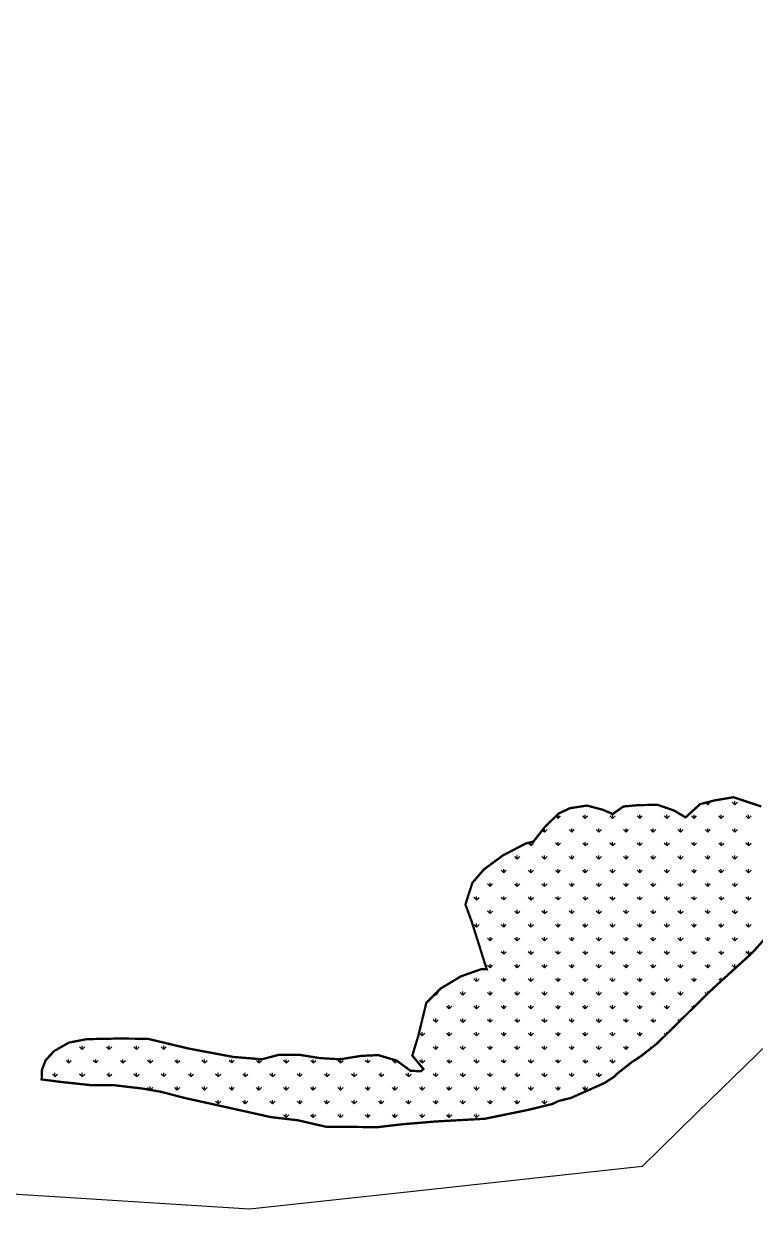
# Model space of a CAD drawing. Header units: metres. Extents: x 328606 to 333715, y 1800923 to 1805912.
# Drawn here: x 331779 to 332745, y 1800923 to 1802490 of the extents above; entities that cross this region are included whole.
import ezdxf

# ---------------------------------------------------------------- set-up
doc = ezdxf.new("R2010")
doc.units = ezdxf.units.M
doc.layers.add('MANGROOVES', color=112, linetype='Continuous')

msp = doc.modelspace()

# ---------------------------------------------------------------- linework, layer by layer
at = {"color": 3}
msp.add_lwpolyline([(333318.8, 1802530.2), (333365.7, 1802456.9), (333419.1, 1802465.3), (333560.9, 1802462.8), (333638.3, 1802442.7), (333714.9, 1802461.5), (333647.7, 1802101.5), (333663.9, 1802108.2), (333702.7, 1801875.7), (333640.8, 1801773.7), (333496.6, 1801718.3), (333228.6, 1801623.3), (333093.3, 1801488.1), (333008.9, 1801377.5), (332840.7, 1801218.1), (332669.3, 1801051.2), (332596.2, 1800979.1), (332289.8, 1800945.8), (332077.5, 1800922.7), (331408.6, 1800965.1)], dxfattribs=at)
at = {"layer": 'MANGROOVES', "linetype": 'Continuous'}
for p, q in [((332682.6, 1801457.3), (332679.8, 1801460.1)), ((332682.6, 1801457.3), (332682.6, 1801460.8)), ((332682.6, 1801457.3), (332685.9, 1801460.7)), ((332718.5, 1801457.3), (332715.1, 1801460.7)), ((332718.5, 1801457.3), (332718.5, 1801462.1)), ((332718.5, 1801457.3), (332721.9, 1801460.7)), ((332485, 1801439.4), (332482, 1801442.3)), ((332485, 1801439.4), (332485, 1801444.1)), ((332485, 1801439.4), (332488.4, 1801442.7)), ((332520.9, 1801439.4), (332517.6, 1801442.7)), ((332520.9, 1801439.4), (332520.9, 1801444.1)), ((332520.9, 1801439.4), (332524.3, 1801442.7)), ((332556.8, 1801439.4), (332553.5, 1801442.7)), ((332556.8, 1801439.4), (332556.8, 1801444.1)), ((332556.8, 1801439.4), (332560.2, 1801442.7)), ((332592.8, 1801439.4), (332589.4, 1801442.7)), ((332592.8, 1801439.4), (332592.8, 1801444.1)), ((332592.8, 1801439.4), (332596.1, 1801442.7)), ((332628.7, 1801439.4), (332625.3, 1801442.7)), ((332628.7, 1801439.4), (332628.7, 1801444.1)), ((332628.7, 1801439.4), (332632.1, 1801442.7)), ((332664.6, 1801439.4), (332661.2, 1801442.7)), ((332664.6, 1801439.4), (332664.6, 1801444.1)), ((332664.6, 1801439.4), (332668, 1801442.7)), ((332700.5, 1801439.4), (332697.2, 1801442.7)), ((332700.5, 1801439.4), (332700.5, 1801444.1)), ((332700.5, 1801439.4), (332703.9, 1801442.7)), ((332736.4, 1801439.4), (332733.1, 1801442.7)), ((332736.4, 1801439.4), (332736.4, 1801444.1)), ((332736.4, 1801439.4), (332739.8, 1801442.7)), ((332467, 1801421.4), (332464.4, 1801424)), ((332467, 1801421.4), (332467, 1801426.2)), ((332467, 1801421.4), (332470.4, 1801424.8)), ((332503, 1801421.4), (332499.6, 1801424.8)), ((332503, 1801421.4), (332503, 1801426.2)), ((332503, 1801421.4), (332506.3, 1801424.8)), ((332538.9, 1801421.4), (332535.5, 1801424.8)), ((332538.9, 1801421.4), (332538.9, 1801426.2)), ((332538.9, 1801421.4), (332542.3, 1801424.8)), ((332574.8, 1801421.4), (332571.4, 1801424.8)), ((332574.8, 1801421.4), (332574.8, 1801426.2)), ((332574.8, 1801421.4), (332578.2, 1801424.8)), ((332610.7, 1801421.4), (332607.4, 1801424.8)), ((332610.7, 1801421.4), (332610.7, 1801426.2)), ((332610.7, 1801421.4), (332614.1, 1801424.8)), ((332646.6, 1801421.4), (332643.3, 1801424.8)), ((332646.6, 1801421.4), (332646.6, 1801426.2)), ((332646.6, 1801421.4), (332650, 1801424.8)), ((332682.6, 1801421.4), (332679.2, 1801424.8)), ((332682.6, 1801421.4), (332682.6, 1801426.2)), ((332682.6, 1801421.4), (332685.9, 1801424.8)), ((332718.5, 1801421.4), (332715.1, 1801424.8)), ((332718.5, 1801421.4), (332718.5, 1801426.2)), ((332718.5, 1801421.4), (332721.9, 1801424.8)), ((332449.1, 1801403.5), (332445.7, 1801406.8)), ((332449.1, 1801403.5), (332449.1, 1801407.9)), ((332449.1, 1801403.5), (332452.4, 1801406.8)), ((332485, 1801403.5), (332481.6, 1801406.8)), ((332485, 1801403.5), (332485, 1801408.2)), ((332485, 1801403.5), (332488.4, 1801406.8)), ((332520.9, 1801403.5), (332517.6, 1801406.8)), ((332520.9, 1801403.5), (332520.9, 1801408.2)), ((332520.9, 1801403.5), (332524.3, 1801406.8)), ((332556.8, 1801403.5), (332553.5, 1801406.8)), ((332556.8, 1801403.5), (332556.8, 1801408.2)), ((332556.8, 1801403.5), (332560.2, 1801406.8)), ((332592.8, 1801403.5), (332589.4, 1801406.8)), ((332592.8, 1801403.5), (332592.8, 1801408.2)), ((332592.8, 1801403.5), (332596.1, 1801406.8)), ((332628.7, 1801403.5), (332625.3, 1801406.8)), ((332628.7, 1801403.5), (332628.7, 1801408.2)), ((332628.7, 1801403.5), (332632.1, 1801406.8)), ((332664.6, 1801403.5), (332661.2, 1801406.8)), ((332664.6, 1801403.5), (332664.6, 1801408.2)), ((332664.6, 1801403.5), (332668, 1801406.8)), ((332700.5, 1801403.5), (332697.2, 1801406.8)), ((332700.5, 1801403.5), (332700.5, 1801408.2)), ((332700.5, 1801403.5), (332703.9, 1801406.8)), ((332736.4, 1801403.5), (332733.1, 1801406.8)), ((332736.4, 1801403.5), (332736.4, 1801408.2)), ((332736.4, 1801403.5), (332739.8, 1801406.8)), ((332431.1, 1801385.5), (332431.1, 1801390.3)), ((332467, 1801385.5), (332467, 1801390.3)), ((332503, 1801385.5), (332503, 1801390.3)), ((332538.9, 1801385.5), (332538.9, 1801390.3)), ((332574.8, 1801385.5), (332574.8, 1801390.3)), ((332610.7, 1801385.5), (332610.7, 1801390.3)), ((332646.6, 1801385.5), (332646.6, 1801390.3)), ((332682.6, 1801385.5), (332682.6, 1801390.3)), ((332718.5, 1801385.5), (332718.5, 1801390.3)), ((332431.1, 1801385.5), (332427.8, 1801388.9)), ((332431.1, 1801385.5), (332434.5, 1801388.9)), ((332467, 1801385.5), (332463.7, 1801388.9)), ((332467, 1801385.5), (332470.4, 1801388.9)), ((332503, 1801385.5), (332499.6, 1801388.9)), ((332503, 1801385.5), (332506.3, 1801388.9)), ((332538.9, 1801385.5), (332535.5, 1801388.9)), ((332538.9, 1801385.5), (332542.3, 1801388.9)), ((332574.8, 1801385.5), (332571.4, 1801388.9)), ((332574.8, 1801385.5), (332578.2, 1801388.9)), ((332610.7, 1801385.5), (332607.4, 1801388.9)), ((332610.7, 1801385.5), (332614.1, 1801388.9)), ((332646.6, 1801385.5), (332643.3, 1801388.9)), ((332646.6, 1801385.5), (332650, 1801388.9)), ((332682.6, 1801385.5), (332679.2, 1801388.9)), ((332682.6, 1801385.5), (332685.9, 1801388.9)), ((332718.5, 1801385.5), (332715.1, 1801388.9)), ((332718.5, 1801385.5), (332721.9, 1801388.9)), ((332413.2, 1801367.5), (332409.8, 1801370.9)), ((332413.2, 1801367.5), (332413.2, 1801372.3)), ((332413.2, 1801367.5), (332416.5, 1801370.9)), ((332449.1, 1801367.5), (332445.7, 1801370.9)), ((332449.1, 1801367.5), (332449.1, 1801372.3)), ((332449.1, 1801367.5), (332452.4, 1801370.9)), ((332485, 1801367.5), (332481.6, 1801370.9)), ((332485, 1801367.5), (332485, 1801372.3)), ((332485, 1801367.5), (332488.4, 1801370.9)), ((332520.9, 1801367.5), (332517.6, 1801370.9)), ((332520.9, 1801367.5), (332520.9, 1801372.3)), ((332520.9, 1801367.5), (332524.3, 1801370.9)), ((332556.8, 1801367.5), (332553.5, 1801370.9)), ((332556.8, 1801367.5), (332556.8, 1801372.3)), ((332556.8, 1801367.5), (332560.2, 1801370.9)), ((332592.8, 1801367.5), (332589.4, 1801370.9)), ((332592.8, 1801367.5), (332592.8, 1801372.3)), ((332592.8, 1801367.5), (332596.1, 1801370.9)), ((332628.7, 1801367.5), (332625.3, 1801370.9)), ((332628.7, 1801367.5), (332628.7, 1801372.3)), ((332628.7, 1801367.5), (332632.1, 1801370.9)), ((332664.6, 1801367.5), (332661.2, 1801370.9)), ((332664.6, 1801367.5), (332664.6, 1801372.3)), ((332664.6, 1801367.5), (332668, 1801370.9)), ((332700.5, 1801367.5), (332697.2, 1801370.9)), ((332700.5, 1801367.5), (332700.5, 1801372.3)), ((332700.5, 1801367.5), (332703.9, 1801370.9)), ((332736.4, 1801367.5), (332733.1, 1801370.9)), ((332736.4, 1801367.5), (332736.4, 1801372.3)), ((332736.4, 1801367.5), (332739.8, 1801370.9)), ((332395.2, 1801349.6), (332391.8, 1801352.9)), ((332395.2, 1801349.6), (332395.2, 1801354.3)), ((332395.2, 1801349.6), (332398.6, 1801352.9)), ((332431.1, 1801349.6), (332427.8, 1801352.9)), ((332431.1, 1801349.6), (332431.1, 1801354.3)), ((332431.1, 1801349.6), (332434.5, 1801352.9)), ((332467, 1801349.6), (332463.7, 1801352.9)), ((332467, 1801349.6), (332467, 1801354.3)), ((332467, 1801349.6), (332470.4, 1801352.9)), ((332503, 1801349.6), (332499.6, 1801352.9)), ((332503, 1801349.6), (332503, 1801354.3)), ((332503, 1801349.6), (332506.3, 1801352.9)), ((332538.9, 1801349.6), (332535.5, 1801352.9)), ((332538.9, 1801349.6), (332538.9, 1801354.3)), ((332538.9, 1801349.6), (332542.3, 1801352.9)), ((332574.8, 1801349.6), (332571.4, 1801352.9)), ((332574.8, 1801349.6), (332574.8, 1801354.3)), ((332574.8, 1801349.6), (332578.2, 1801352.9)), ((332610.7, 1801349.6), (332607.4, 1801352.9)), ((332610.7, 1801349.6), (332610.7, 1801354.3)), ((332610.7, 1801349.6), (332614.1, 1801352.9)), ((332646.6, 1801349.6), (332643.3, 1801352.9)), ((332646.6, 1801349.6), (332646.6, 1801354.3)), ((332646.6, 1801349.6), (332650, 1801352.9)), ((332682.6, 1801349.6), (332679.2, 1801352.9)), ((332682.6, 1801349.6), (332682.6, 1801354.3)), ((332682.6, 1801349.6), (332685.9, 1801352.9)), ((332718.5, 1801349.6), (332715.1, 1801352.9)), ((332718.5, 1801349.6), (332718.5, 1801354.3)), ((332718.5, 1801349.6), (332721.9, 1801352.9)), ((332377.2, 1801331.6), (332373.9, 1801335)), ((332377.2, 1801331.6), (332377.2, 1801336.4)), ((332377.2, 1801331.6), (332380.6, 1801335)), ((332413.2, 1801331.6), (332409.8, 1801335)), ((332413.2, 1801331.6), (332413.2, 1801336.4)), ((332413.2, 1801331.6), (332416.5, 1801335)), ((332449.1, 1801331.6), (332445.7, 1801335)), ((332449.1, 1801331.6), (332449.1, 1801336.4)), ((332449.1, 1801331.6), (332452.4, 1801335)), ((332485, 1801331.6), (332481.6, 1801335)), ((332485, 1801331.6), (332485, 1801336.4)), ((332485, 1801331.6), (332488.4, 1801335)), ((332520.9, 1801331.6), (332517.6, 1801335)), ((332520.9, 1801331.6), (332520.9, 1801336.4)), ((332520.9, 1801331.6), (332524.3, 1801335)), ((332556.8, 1801331.6), (332553.5, 1801335)), ((332556.8, 1801331.6), (332556.8, 1801336.4)), ((332556.8, 1801331.6), (332560.2, 1801335)), ((332592.8, 1801331.6), (332589.4, 1801335)), ((332592.8, 1801331.6), (332592.8, 1801336.4)), ((332592.8, 1801331.6), (332596.1, 1801335)), ((332628.7, 1801331.6), (332625.3, 1801335)), ((332628.7, 1801331.6), (332628.7, 1801336.4)), ((332628.7, 1801331.6), (332632.1, 1801335)), ((332664.6, 1801331.6), (332661.2, 1801335)), ((332664.6, 1801331.6), (332664.6, 1801336.4)), ((332664.6, 1801331.6), (332668, 1801335)), ((332700.5, 1801331.6), (332697.2, 1801335)), ((332700.5, 1801331.6), (332700.5, 1801336.4)), ((332700.5, 1801331.6), (332703.9, 1801335)), ((332736.4, 1801331.6), (332733.1, 1801335)), ((332736.4, 1801331.6), (332736.4, 1801336.4)), ((332736.4, 1801331.6), (332739.8, 1801335)), ((332395.2, 1801313.7), (332391.8, 1801317)), ((332395.2, 1801313.7), (332395.2, 1801318.4)), ((332395.2, 1801313.7), (332398.6, 1801317)), ((332431.1, 1801313.7), (332427.8, 1801317)), ((332431.1, 1801313.7), (332431.1, 1801318.4)), ((332431.1, 1801313.7), (332434.5, 1801317)), ((332467, 1801313.7), (332463.7, 1801317)), ((332467, 1801313.7), (332467, 1801318.4)), ((332467, 1801313.7), (332470.4, 1801317)), ((332503, 1801313.7), (332499.6, 1801317)), ((332503, 1801313.7), (332503, 1801318.4)), ((332503, 1801313.7), (332506.3, 1801317)), ((332538.9, 1801313.7), (332535.5, 1801317)), ((332538.9, 1801313.7), (332538.9, 1801318.4)), ((332538.9, 1801313.7), (332542.3, 1801317)), ((332574.8, 1801313.7), (332571.4, 1801317)), ((332574.8, 1801313.7), (332574.8, 1801318.4)), ((332574.8, 1801313.7), (332578.2, 1801317)), ((332610.7, 1801313.7), (332607.4, 1801317)), ((332610.7, 1801313.7), (332610.7, 1801318.4)), ((332610.7, 1801313.7), (332614.1, 1801317)), ((332646.6, 1801313.7), (332643.3, 1801317)), ((332646.6, 1801313.7), (332646.6, 1801318.4)), ((332646.6, 1801313.7), (332650, 1801317)), ((332682.6, 1801313.7), (332679.2, 1801317)), ((332682.6, 1801313.7), (332682.6, 1801318.4)), ((332682.6, 1801313.7), (332685.9, 1801317)), ((332718.5, 1801313.7), (332715.1, 1801317)), ((332718.5, 1801313.7), (332718.5, 1801318.4)), ((332718.5, 1801313.7), (332721.9, 1801317)), ((332377.2, 1801295.7), (332373.9, 1801299.1)), ((332377.2, 1801295.7), (332377.2, 1801300.5)), ((332377.2, 1801295.7), (332380.6, 1801299.1)), ((332413.2, 1801295.7), (332409.8, 1801299.1)), ((332413.2, 1801295.7), (332413.2, 1801300.5)), ((332413.2, 1801295.7), (332416.5, 1801299.1)), ((332449.1, 1801295.7), (332445.7, 1801299.1)), ((332449.1, 1801295.7), (332449.1, 1801300.5)), ((332449.1, 1801295.7), (332452.4, 1801299.1)), ((332485, 1801295.7), (332481.6, 1801299.1)), ((332485, 1801295.7), (332485, 1801300.5)), ((332485, 1801295.7), (332488.4, 1801299.1)), ((332520.9, 1801295.7), (332517.6, 1801299.1)), ((332520.9, 1801295.7), (332520.9, 1801300.5)), ((332520.9, 1801295.7), (332524.3, 1801299.1)), ((332556.8, 1801295.7), (332553.5, 1801299.1)), ((332556.8, 1801295.7), (332556.8, 1801300.5)), ((332556.8, 1801295.7), (332560.2, 1801299.1)), ((332592.8, 1801295.7), (332589.4, 1801299.1)), ((332592.8, 1801295.7), (332592.8, 1801300.5)), ((332592.8, 1801295.7), (332596.1, 1801299.1)), ((332628.7, 1801295.7), (332625.3, 1801299.1)), ((332628.7, 1801295.7), (332628.7, 1801300.5)), ((332628.7, 1801295.7), (332632.1, 1801299.1)), ((332664.6, 1801295.7), (332661.2, 1801299.1)), ((332664.6, 1801295.7), (332664.6, 1801300.5)), ((332664.6, 1801295.7), (332668, 1801299.1)), ((332700.5, 1801295.7), (332697.2, 1801299.1)), ((332700.5, 1801295.7), (332700.5, 1801300.5)), ((332700.5, 1801295.7), (332703.9, 1801299.1)), ((332736.4, 1801295.7), (332733.1, 1801299.1)), ((332736.4, 1801295.7), (332736.4, 1801300.5)), ((332736.4, 1801295.7), (332739.8, 1801299.1)), ((332395.2, 1801277.7), (332391.8, 1801281.1)), ((332395.2, 1801277.7), (332395.2, 1801282.5)), ((332395.2, 1801277.7), (332398.6, 1801281.1)), ((332431.1, 1801277.7), (332427.8, 1801281.1)), ((332431.1, 1801277.7), (332431.1, 1801282.5)), ((332431.1, 1801277.7), (332434.5, 1801281.1)), ((332467, 1801277.7), (332463.7, 1801281.1)), ((332467, 1801277.7), (332467, 1801282.5)), ((332467, 1801277.7), (332470.4, 1801281.1)), ((332503, 1801277.7), (332499.6, 1801281.1)), ((332503, 1801277.7), (332503, 1801282.5)), ((332503, 1801277.7), (332506.3, 1801281.1)), ((332538.9, 1801277.7), (332535.5, 1801281.1)), ((332538.9, 1801277.7), (332538.9, 1801282.5)), ((332538.9, 1801277.7), (332542.3, 1801281.1)), ((332574.8, 1801277.7), (332571.4, 1801281.1)), ((332574.8, 1801277.7), (332574.8, 1801282.5)), ((332574.8, 1801277.7), (332578.2, 1801281.1)), ((332610.7, 1801277.7), (332607.4, 1801281.1)), ((332610.7, 1801277.7), (332610.7, 1801282.5)), ((332610.7, 1801277.7), (332614.1, 1801281.1)), ((332646.6, 1801277.7), (332643.3, 1801281.1)), ((332646.6, 1801277.7), (332646.6, 1801282.5)), ((332646.6, 1801277.7), (332650, 1801281.1)), ((332682.6, 1801277.7), (332679.2, 1801281.1)), ((332682.6, 1801277.7), (332682.6, 1801282.5)), ((332682.6, 1801277.7), (332685.9, 1801281.1)), ((332718.5, 1801277.7), (332715.1, 1801281.1)), ((332718.5, 1801277.7), (332718.5, 1801282.5)), ((332718.5, 1801277.7), (332721.9, 1801281.1)), ((332413.2, 1801259.8), (332413.2, 1801264.5)), ((332449.1, 1801259.8), (332449.1, 1801264.5)), ((332485, 1801259.8), (332485, 1801264.5)), ((332520.9, 1801259.8), (332520.9, 1801264.5)), ((332556.8, 1801259.8), (332556.8, 1801264.5)), ((332592.8, 1801259.8), (332592.8, 1801264.5)), ((332628.7, 1801259.8), (332628.7, 1801264.5)), ((332664.6, 1801259.8), (332664.6, 1801264.5)), ((332700.5, 1801259.8), (332700.5, 1801264.5)), ((332736.4, 1801259.8), (332736.4, 1801264.5)), ((332413.2, 1801259.8), (332409.8, 1801263.1)), ((332413.2, 1801259.8), (332416.5, 1801263.1)), ((332449.1, 1801259.8), (332445.7, 1801263.1)), ((332449.1, 1801259.8), (332452.4, 1801263.1)), ((332485, 1801259.8), (332481.6, 1801263.1)), ((332485, 1801259.8), (332488.4, 1801263.1)), ((332520.9, 1801259.8), (332517.6, 1801263.1)), ((332520.9, 1801259.8), (332524.3, 1801263.1)), ((332556.8, 1801259.8), (332553.5, 1801263.1)), ((332556.8, 1801259.8), (332560.2, 1801263.1)), ((332592.8, 1801259.8), (332589.4, 1801263.1)), ((332592.8, 1801259.8), (332596.1, 1801263.1)), ((332628.7, 1801259.8), (332625.3, 1801263.1)), ((332628.7, 1801259.8), (332632.1, 1801263.1)), ((332664.6, 1801259.8), (332661.2, 1801263.1)), ((332664.6, 1801259.8), (332668, 1801263.1)), ((332700.5, 1801259.8), (332697.2, 1801263.1)), ((332700.5, 1801259.8), (332703.9, 1801263.1)), ((332736.4, 1801259.8), (332733.1, 1801263.1)), ((332736.4, 1801259.8), (332739.8, 1801263.1)), ((332395.2, 1801241.8), (332391.8, 1801245.2)), ((332395.2, 1801241.8), (332395.2, 1801246.6)), ((332395.2, 1801241.8), (332398.6, 1801245.2)), ((332431.1, 1801241.8), (332427.8, 1801245.2)), ((332431.1, 1801241.8), (332431.1, 1801246.6)), ((332431.1, 1801241.8), (332434.5, 1801245.2)), ((332467, 1801241.8), (332463.7, 1801245.2)), ((332467, 1801241.8), (332467, 1801246.6)), ((332467, 1801241.8), (332470.4, 1801245.2)), ((332503, 1801241.8), (332499.6, 1801245.2)), ((332503, 1801241.8), (332503, 1801246.6)), ((332503, 1801241.8), (332506.3, 1801245.2)), ((332538.9, 1801241.8), (332535.5, 1801245.2)), ((332538.9, 1801241.8), (332538.9, 1801246.6)), ((332538.9, 1801241.8), (332542.3, 1801245.2)), ((332574.8, 1801241.8), (332571.4, 1801245.2)), ((332574.8, 1801241.8), (332574.8, 1801246.6)), ((332574.8, 1801241.8), (332578.2, 1801245.2)), ((332610.7, 1801241.8), (332607.4, 1801245.2)), ((332610.7, 1801241.8), (332610.7, 1801246.6)), ((332610.7, 1801241.8), (332614.1, 1801245.2)), ((332646.6, 1801241.8), (332643.3, 1801245.2)), ((332646.6, 1801241.8), (332646.6, 1801246.6)), ((332646.6, 1801241.8), (332650, 1801245.2)), ((332682.6, 1801241.8), (332679.2, 1801245.2)), ((332682.6, 1801241.8), (332682.6, 1801246.6)), ((332682.6, 1801241.8), (332685.9, 1801245.2)), ((332718.5, 1801241.8), (332715.1, 1801245.2)), ((332718.5, 1801241.8), (332718.5, 1801246.6)), ((332718.5, 1801241.8), (332721.9, 1801245.2)), ((332377.2, 1801223.9), (332373.9, 1801227.2)), ((332377.2, 1801223.9), (332377.2, 1801228.6)), ((332377.2, 1801223.9), (332380.6, 1801227.2)), ((332413.2, 1801223.9), (332409.8, 1801227.2)), ((332413.2, 1801223.9), (332413.2, 1801228.6)), ((332413.2, 1801223.9), (332416.5, 1801227.2)), ((332449.1, 1801223.9), (332445.7, 1801227.2)), ((332449.1, 1801223.9), (332449.1, 1801228.6)), ((332449.1, 1801223.9), (332452.4, 1801227.2)), ((332485, 1801223.9), (332481.6, 1801227.2)), ((332485, 1801223.9), (332485, 1801228.6)), ((332485, 1801223.9), (332488.4, 1801227.2)), ((332520.9, 1801223.9), (332517.6, 1801227.2)), ((332520.9, 1801223.9), (332520.9, 1801228.6)), ((332520.9, 1801223.9), (332524.3, 1801227.2)), ((332556.8, 1801223.9), (332553.5, 1801227.2)), ((332556.8, 1801223.9), (332556.8, 1801228.6)), ((332556.8, 1801223.9), (332560.2, 1801227.2)), ((332592.8, 1801223.9), (332589.4, 1801227.2)), ((332592.8, 1801223.9), (332592.8, 1801228.6)), ((332592.8, 1801223.9), (332596.1, 1801227.2)), ((332628.7, 1801223.9), (332625.3, 1801227.2)), ((332628.7, 1801223.9), (332628.7, 1801228.6)), ((332628.7, 1801223.9), (332632.1, 1801227.2)), ((332664.6, 1801223.9), (332661.2, 1801227.2)), ((332664.6, 1801223.9), (332664.6, 1801228.6)), ((332664.6, 1801223.9), (332668, 1801227.2)), ((332700.2, 1801224.2), (332697.2, 1801227.2)), ((332700.5, 1801224.5), (332700.5, 1801228.6)), ((332323.4, 1801205.9), (332322.3, 1801206.9)), ((332323.4, 1801205.9), (332326.7, 1801209.3)), ((332323.4, 1801205.9), (332323.4, 1801208)), ((332359.3, 1801205.9), (332355.9, 1801209.3)), ((332359.3, 1801205.9), (332359.3, 1801210.7)), ((332359.3, 1801205.9), (332362.6, 1801209.3)), ((332395.2, 1801205.9), (332391.8, 1801209.3)), ((332395.2, 1801205.9), (332395.2, 1801210.7)), ((332395.2, 1801205.9), (332398.6, 1801209.3)), ((332431.1, 1801205.9), (332427.8, 1801209.3)), ((332431.1, 1801205.9), (332431.1, 1801210.7)), ((332431.1, 1801205.9), (332434.5, 1801209.3)), ((332467, 1801205.9), (332463.7, 1801209.3)), ((332467, 1801205.9), (332467, 1801210.7)), ((332467, 1801205.9), (332470.4, 1801209.3)), ((332503, 1801205.9), (332499.6, 1801209.3)), ((332503, 1801205.9), (332503, 1801210.7)), ((332503, 1801205.9), (332506.3, 1801209.3)), ((332538.9, 1801205.9), (332535.5, 1801209.3)), ((332538.9, 1801205.9), (332538.9, 1801210.7)), ((332538.9, 1801205.9), (332542.3, 1801209.3)), ((332574.8, 1801205.9), (332571.4, 1801209.3)), ((332574.8, 1801205.9), (332574.8, 1801210.7)), ((332574.8, 1801205.9), (332578.2, 1801209.3)), ((332610.7, 1801205.9), (332607.4, 1801209.3)), ((332610.7, 1801205.9), (332610.7, 1801210.7)), ((332610.7, 1801205.9), (332614.1, 1801209.3)), ((332646.6, 1801205.9), (332643.3, 1801209.3)), ((332646.6, 1801205.9), (332646.6, 1801210.7)), ((332646.6, 1801205.9), (332650, 1801209.3)), ((332681.6, 1801206.8), (332679.2, 1801209.3)), ((332682.6, 1801207.7), (332682.6, 1801210.7)), ((332341.3, 1801187.9), (332338, 1801191.3)), ((332341.3, 1801187.9), (332341.3, 1801192.7)), ((332341.3, 1801187.9), (332344.7, 1801191.3)), ((332377.2, 1801187.9), (332373.9, 1801191.3)), ((332377.2, 1801187.9), (332377.2, 1801192.7)), ((332377.2, 1801187.9), (332380.6, 1801191.3)), ((332413.2, 1801187.9), (332409.8, 1801191.3)), ((332413.2, 1801187.9), (332413.2, 1801192.7)), ((332413.2, 1801187.9), (332416.5, 1801191.3)), ((332449.1, 1801187.9), (332445.7, 1801191.3)), ((332449.1, 1801187.9), (332449.1, 1801192.7)), ((332449.1, 1801187.9), (332452.4, 1801191.3)), ((332485, 1801187.9), (332481.6, 1801191.3)), ((332485, 1801187.9), (332485, 1801192.7)), ((332485, 1801187.9), (332488.4, 1801191.3)), ((332520.9, 1801187.9), (332517.6, 1801191.3)), ((332520.9, 1801187.9), (332520.9, 1801192.7)), ((332520.9, 1801187.9), (332524.3, 1801191.3)), ((332556.8, 1801187.9), (332553.5, 1801191.3)), ((332556.8, 1801187.9), (332556.8, 1801192.7)), ((332556.8, 1801187.9), (332560.2, 1801191.3)), ((332592.8, 1801187.9), (332589.4, 1801191.3)), ((332592.8, 1801187.9), (332592.8, 1801192.7)), ((332592.8, 1801187.9), (332596.1, 1801191.3)), ((332628.7, 1801187.9), (332625.3, 1801191.3)), ((332628.7, 1801187.9), (332628.7, 1801192.7)), ((332628.7, 1801187.9), (332632.1, 1801191.3)), ((332663.5, 1801189), (332661.2, 1801191.3)), ((332664.6, 1801190.1), (332664.6, 1801192.7)), ((332323.4, 1801170), (332320, 1801173.3)), ((332323.4, 1801170), (332323.4, 1801174.7)), ((332323.4, 1801170), (332326.7, 1801173.3)), ((332359.3, 1801170), (332355.9, 1801173.3)), ((332359.3, 1801170), (332359.3, 1801174.7)), ((332359.3, 1801170), (332362.6, 1801173.3)), ((332395.2, 1801170), (332391.8, 1801173.3)), ((332395.2, 1801170), (332395.2, 1801174.7)), ((332395.2, 1801170), (332398.6, 1801173.3)), ((332431.1, 1801170), (332427.8, 1801173.3)), ((332431.1, 1801170), (332431.1, 1801174.7)), ((332431.1, 1801170), (332434.5, 1801173.3)), ((332467, 1801170), (332463.7, 1801173.3)), ((332467, 1801170), (332467, 1801174.7)), ((332467, 1801170), (332470.4, 1801173.3)), ((332503, 1801170), (332499.6, 1801173.3)), ((332503, 1801170), (332503, 1801174.7)), ((332503, 1801170), (332506.3, 1801173.3)), ((332538.9, 1801170), (332535.5, 1801173.3)), ((332538.9, 1801170), (332538.9, 1801174.7)), ((332538.9, 1801170), (332542.3, 1801173.3)), ((332574.8, 1801170), (332571.4, 1801173.3)), ((332574.8, 1801170), (332574.8, 1801174.7)), ((332574.8, 1801170), (332578.2, 1801173.3)), ((332610.7, 1801170), (332607.4, 1801173.3)), ((332610.7, 1801170), (332610.7, 1801174.7)), ((332610.7, 1801170), (332614.1, 1801173.3)), ((332645.4, 1801171.2), (332643.3, 1801173.3)), ((332646.6, 1801172.4), (332646.6, 1801174.7)), ((332305.4, 1801152), (332302, 1801155.4)), ((332305.4, 1801152), (332305.4, 1801156.8)), ((332305.4, 1801152), (332308.8, 1801155.4)), ((332341.3, 1801152), (332338, 1801155.4)), ((332341.3, 1801152), (332341.3, 1801156.8)), ((332341.3, 1801152), (332344.7, 1801155.4)), ((332377.2, 1801152), (332373.9, 1801155.4)), ((332377.2, 1801152), (332377.2, 1801156.8)), ((332377.2, 1801152), (332380.6, 1801155.4)), ((332413.2, 1801152), (332409.8, 1801155.4)), ((332413.2, 1801152), (332413.2, 1801156.8)), ((332413.2, 1801152), (332416.5, 1801155.4)), ((332449.1, 1801152), (332445.7, 1801155.4)), ((332449.1, 1801152), (332449.1, 1801156.8)), ((332449.1, 1801152), (332452.4, 1801155.4)), ((332485, 1801152), (332481.6, 1801155.4)), ((332485, 1801152), (332485, 1801156.8)), ((332485, 1801152), (332488.4, 1801155.4)), ((332520.9, 1801152), (332517.6, 1801155.4)), ((332520.9, 1801152), (332520.9, 1801156.8)), ((332520.9, 1801152), (332524.3, 1801155.4)), ((332556.8, 1801152), (332553.5, 1801155.4)), ((332556.8, 1801152), (332556.8, 1801156.8)), ((332556.8, 1801152), (332560.2, 1801155.4)), ((332592.8, 1801152), (332589.4, 1801155.4)), ((332592.8, 1801152), (332592.8, 1801156.8)), ((332592.8, 1801152), (332596.1, 1801155.4)), ((332627.3, 1801153.4), (332625.3, 1801155.4)), ((332628.7, 1801154.7), (332628.7, 1801156.8)), ((331856.4, 1801134), (331856.4, 1801138.8)), ((331892.3, 1801134), (331892.3, 1801138.8)), ((331928.2, 1801134), (331928.2, 1801138.8)), ((331964.1, 1801134), (331964.1, 1801138.8)), ((332323.4, 1801134), (332323.4, 1801138.8)), ((332359.3, 1801134), (332359.3, 1801138.8)), ((332395.2, 1801134), (332395.2, 1801138.8)), ((332431.1, 1801134), (332431.1, 1801138.8)), ((332467, 1801134), (332467, 1801138.8)), ((332503, 1801134), (332503, 1801138.8)), ((332538.9, 1801134), (332538.9, 1801138.8)), ((332574.8, 1801134), (332574.8, 1801138.8)), ((332610.7, 1801137.9), (332610.7, 1801138.8)), ((331856.4, 1801134), (331853, 1801137.4)), ((331856.4, 1801134), (331859.8, 1801137.4)), ((331892.3, 1801134), (331888.9, 1801137.4)), ((331892.3, 1801134), (331895.7, 1801137.4)), ((331928.2, 1801134), (331924.9, 1801137.4)), ((331928.2, 1801134), (331931.6, 1801137.4)), ((331964.1, 1801134), (331960.8, 1801137.4)), ((331964.1, 1801134), (331967.5, 1801137.4)), ((332000.1, 1801134), (331999.4, 1801134.8)), ((332000.1, 1801134), (332000.1, 1801134.6)), ((332000.1, 1801134), (332000.6, 1801134.5)), ((332323.4, 1801134), (332320, 1801137.4)), ((332323.4, 1801134), (332326.7, 1801137.4)), ((332359.3, 1801134), (332355.9, 1801137.4)), ((332359.3, 1801134), (332362.6, 1801137.4)), ((332395.2, 1801134), (332391.8, 1801137.4)), ((332395.2, 1801134), (332398.6, 1801137.4)), ((332431.1, 1801134), (332427.8, 1801137.4)), ((332431.1, 1801134), (332434.5, 1801137.4)), ((332467, 1801134), (332463.7, 1801137.4)), ((332467, 1801134), (332470.4, 1801137.4)), ((332503, 1801134), (332499.6, 1801137.4)), ((332503, 1801134), (332506.3, 1801137.4)), ((332538.9, 1801134), (332535.5, 1801137.4)), ((332538.9, 1801134), (332542.3, 1801137.4)), ((332574.8, 1801134), (332571.4, 1801137.4)), ((332574.8, 1801134), (332578.2, 1801137.4)), ((332608.6, 1801136.2), (332607.4, 1801137.4)), ((331838.4, 1801116.1), (331835.1, 1801119.5)), ((331838.4, 1801116.1), (331838.4, 1801120.9)), ((331838.4, 1801116.1), (331841.8, 1801119.5)), ((331874.3, 1801116.1), (331871, 1801119.5)), ((331874.3, 1801116.1), (331874.3, 1801120.9)), ((331874.3, 1801116.1), (331877.7, 1801119.5)), ((331910.3, 1801116.1), (331906.9, 1801119.5)), ((331910.3, 1801116.1), (331910.3, 1801120.9)), ((331910.3, 1801116.1), (331913.6, 1801119.5)), ((331946.2, 1801116.1), (331942.8, 1801119.5)), ((331946.2, 1801116.1), (331946.2, 1801120.9)), ((331946.2, 1801116.1), (331949.6, 1801119.5)), ((331982.1, 1801116.1), (331978.7, 1801119.5)), ((331982.1, 1801116.1), (331982.1, 1801120.9)), ((331982.1, 1801116.1), (331985.5, 1801119.5)), ((332018, 1801116.1), (332014.7, 1801119.5)), ((332018, 1801116.1), (332018, 1801120.9)), ((332018, 1801116.1), (332021.4, 1801119.5)), ((332054, 1801116.1), (332050.6, 1801119.5)), ((332054, 1801116.1), (332054, 1801120.9)), ((332054, 1801116.1), (332057.3, 1801119.5)), ((332089.9, 1801116.1), (332086.5, 1801119.5)), ((332089.9, 1801116.1), (332089.9, 1801120.9)), ((332089.9, 1801116.1), (332093.2, 1801119.5)), ((332125.8, 1801116.1), (332122.4, 1801119.5)), ((332125.8, 1801116.1), (332125.8, 1801120.9)), ((332125.8, 1801116.1), (332129.2, 1801119.5)), ((332161.7, 1801116.1), (332158.3, 1801119.5)), ((332161.7, 1801116.1), (332161.7, 1801120.9)), ((332161.7, 1801116.1), (332165.1, 1801119.5)), ((332197.6, 1801116.1), (332194.3, 1801119.5)), ((332197.6, 1801116.1), (332197.6, 1801120.9)), ((332197.6, 1801116.1), (332201, 1801119.5)), ((332233.6, 1801116.1), (332230.2, 1801119.5)), ((332233.6, 1801116.1), (332233.6, 1801120.9)), ((332233.6, 1801116.1), (332236.9, 1801119.5)), ((332269.5, 1801116.1), (332266.1, 1801119.5)), ((332269.5, 1801116.1), (332269.5, 1801120)), ((332269.5, 1801116.1), (332272.3, 1801118.9)), ((332305.4, 1801116.1), (332302, 1801119.5)), ((332305.4, 1801116.1), (332305.4, 1801120.9)), ((332305.4, 1801116.1), (332308.8, 1801119.5)), ((332341.3, 1801116.1), (332338, 1801119.5)), ((332341.3, 1801116.1), (332341.3, 1801120.9)), ((332341.3, 1801116.1), (332344.7, 1801119.5)), ((332377.2, 1801116.1), (332373.9, 1801119.5)), ((332377.2, 1801116.1), (332377.2, 1801120.9)), ((332377.2, 1801116.1), (332380.6, 1801119.5)), ((332413.2, 1801116.1), (332409.8, 1801119.5)), ((332413.2, 1801116.1), (332413.2, 1801120.9)), ((332413.2, 1801116.1), (332416.5, 1801119.5)), ((332449.1, 1801116.1), (332445.7, 1801119.5)), ((332449.1, 1801116.1), (332449.1, 1801120.9)), ((332449.1, 1801116.1), (332452.4, 1801119.5)), ((332485, 1801116.1), (332481.6, 1801119.5)), ((332485, 1801116.1), (332485, 1801120.9)), ((332485, 1801116.1), (332488.4, 1801119.5)), ((332520.9, 1801116.1), (332517.6, 1801119.5)), ((332520.9, 1801116.1), (332520.9, 1801120.9)), ((332520.9, 1801116.1), (332524.3, 1801119.5)), ((332556.8, 1801116.1), (332553.5, 1801119.5)), ((332556.8, 1801116.1), (332556.8, 1801120.9)), ((332556.8, 1801116.1), (332560.2, 1801119.5)), ((331820.5, 1801098.1), (331817.1, 1801101.5)), ((331820.5, 1801098.1), (331820.5, 1801102.9)), ((331820.5, 1801098.1), (331823.8, 1801101.5)), ((331856.4, 1801098.1), (331853, 1801101.5)), ((331856.4, 1801098.1), (331856.4, 1801102.9)), ((331856.4, 1801098.1), (331859.8, 1801101.5)), ((331892.3, 1801098.1), (331888.9, 1801101.5)), ((331892.3, 1801098.1), (331892.3, 1801102.9)), ((331892.3, 1801098.1), (331895.7, 1801101.5)), ((331928.2, 1801098.1), (331924.9, 1801101.5)), ((331928.2, 1801098.1), (331928.2, 1801102.9)), ((331928.2, 1801098.1), (331931.6, 1801101.5)), ((331964.1, 1801098.1), (331960.8, 1801101.5)), ((331964.1, 1801098.1), (331964.1, 1801102.9)), ((331964.1, 1801098.1), (331967.5, 1801101.5)), ((332000.1, 1801098.1), (331996.7, 1801101.5)), ((332000.1, 1801098.1), (332000.1, 1801102.9)), ((332000.1, 1801098.1), (332003.4, 1801101.5)), ((332036, 1801098.1), (332032.6, 1801101.5)), ((332036, 1801098.1), (332036, 1801102.9)), ((332036, 1801098.1), (332039.4, 1801101.5)), ((332071.9, 1801098.1), (332068.5, 1801101.5)), ((332071.9, 1801098.1), (332071.9, 1801102.9)), ((332071.9, 1801098.1), (332075.3, 1801101.5)), ((332107.8, 1801098.1), (332104.5, 1801101.5)), ((332107.8, 1801098.1), (332107.8, 1801102.9)), ((332107.8, 1801098.1), (332111.2, 1801101.5)), ((332143.8, 1801098.1), (332140.4, 1801101.5)), ((332143.8, 1801098.1), (332143.8, 1801102.9)), ((332143.8, 1801098.1), (332147.1, 1801101.5)), ((332179.7, 1801098.1), (332176.3, 1801101.5)), ((332179.7, 1801098.1), (332179.7, 1801102.9)), ((332179.7, 1801098.1), (332183, 1801101.5)), ((332215.6, 1801098.1), (332212.2, 1801101.5)), ((332215.6, 1801098.1), (332215.6, 1801102.9)), ((332215.6, 1801098.1), (332219, 1801101.5)), ((332251.5, 1801098.1), (332248.1, 1801101.5)), ((332251.5, 1801098.1), (332251.5, 1801102.9)), ((332251.5, 1801098.1), (332254.9, 1801101.5)), ((332287.4, 1801098.1), (332284.1, 1801101.5)), ((332287.4, 1801098.1), (332287.4, 1801102.9)), ((332287.4, 1801098.1), (332290.8, 1801101.5)), ((332323.4, 1801098.1), (332320, 1801101.5)), ((332323.4, 1801098.1), (332323.4, 1801102.9)), ((332323.4, 1801098.1), (332326.7, 1801101.5)), ((332359.3, 1801098.1), (332355.9, 1801101.5)), ((332359.3, 1801098.1), (332359.3, 1801102.9)), ((332359.3, 1801098.1), (332362.6, 1801101.5)), ((332395.2, 1801098.1), (332391.8, 1801101.5)), ((332395.2, 1801098.1), (332395.2, 1801102.9)), ((332395.2, 1801098.1), (332398.6, 1801101.5)), ((332431.1, 1801098.1), (332427.8, 1801101.5)), ((332431.1, 1801098.1), (332431.1, 1801102.9)), ((332431.1, 1801098.1), (332434.5, 1801101.5)), ((332467, 1801098.1), (332463.7, 1801101.5)), ((332467, 1801098.1), (332467, 1801102.9)), ((332467, 1801098.1), (332470.4, 1801101.5)), ((332503, 1801098.1), (332499.6, 1801101.5)), ((332503, 1801098.1), (332503, 1801102.9)), ((332503, 1801098.1), (332506.3, 1801101.5)), ((332538.9, 1801098.1), (332535.5, 1801101.5)), ((332538.9, 1801098.1), (332538.9, 1801102.9)), ((332538.9, 1801098.1), (332542.3, 1801101.5)), ((331945.8, 1801080.6), (331942.8, 1801083.5)), ((331946.2, 1801080.5), (331946.2, 1801084.9)), ((331946.5, 1801080.5), (331949.6, 1801083.5)), ((331982.1, 1801080.2), (331978.7, 1801083.5)), ((331982.1, 1801080.2), (331982.1, 1801084.9)), ((331982.1, 1801080.2), (331985.5, 1801083.5)), ((332018, 1801080.2), (332014.7, 1801083.5)), ((332018, 1801080.2), (332018, 1801084.9)), ((332018, 1801080.2), (332021.4, 1801083.5)), ((332054, 1801080.2), (332050.6, 1801083.5)), ((332054, 1801080.2), (332054, 1801084.9)), ((332054, 1801080.2), (332057.3, 1801083.5)), ((332089.9, 1801080.2), (332086.5, 1801083.5)), ((332089.9, 1801080.2), (332089.9, 1801084.9)), ((332089.9, 1801080.2), (332093.2, 1801083.5)), ((332125.8, 1801080.2), (332122.4, 1801083.5)), ((332125.8, 1801080.2), (332125.8, 1801084.9)), ((332125.8, 1801080.2), (332129.2, 1801083.5)), ((332161.7, 1801080.2), (332158.3, 1801083.5)), ((332161.7, 1801080.2), (332161.7, 1801084.9)), ((332161.7, 1801080.2), (332165.1, 1801083.5)), ((332197.6, 1801080.2), (332194.3, 1801083.5)), ((332197.6, 1801080.2), (332197.6, 1801084.9)), ((332197.6, 1801080.2), (332201, 1801083.5)), ((332233.6, 1801080.2), (332230.2, 1801083.5)), ((332233.6, 1801080.2), (332233.6, 1801084.9)), ((332233.6, 1801080.2), (332236.9, 1801083.5)), ((332269.5, 1801080.2), (332266.1, 1801083.5)), ((332269.5, 1801080.2), (332269.5, 1801084.9)), ((332269.5, 1801080.2), (332272.8, 1801083.5)), ((332305.4, 1801080.2), (332302, 1801083.5)), ((332305.4, 1801080.2), (332305.4, 1801084.9)), ((332305.4, 1801080.2), (332308.8, 1801083.5)), ((332341.3, 1801080.2), (332338, 1801083.5)), ((332341.3, 1801080.2), (332341.3, 1801084.9)), ((332341.3, 1801080.2), (332344.7, 1801083.5)), ((332377.2, 1801080.2), (332373.9, 1801083.5)), ((332377.2, 1801080.2), (332377.2, 1801084.9)), ((332377.2, 1801080.2), (332380.6, 1801083.5)), ((332413.2, 1801080.2), (332409.8, 1801083.5)), ((332413.2, 1801080.2), (332413.2, 1801084.9)), ((332413.2, 1801080.2), (332416.5, 1801083.5)), ((332449.1, 1801080.2), (332445.7, 1801083.5)), ((332449.1, 1801080.2), (332449.1, 1801084.9)), ((332449.1, 1801080.2), (332452.4, 1801083.5)), ((332485, 1801080.2), (332481.6, 1801083.5)), ((332485, 1801080.2), (332485, 1801084.9)), ((332485, 1801080.2), (332488.4, 1801083.5)), ((332520.9, 1801080.2), (332517.6, 1801083.5)), ((332520.9, 1801080.2), (332520.9, 1801084.9)), ((332520.9, 1801080.2), (332524.3, 1801083.5)), ((332036, 1801062.2), (332032.6, 1801065.6)), ((332036, 1801062.2), (332036, 1801067)), ((332036, 1801062.2), (332039.4, 1801065.6)), ((332071.9, 1801062.2), (332068.5, 1801065.6)), ((332071.9, 1801062.2), (332071.9, 1801067)), ((332071.9, 1801062.2), (332075.3, 1801065.6)), ((332107.8, 1801062.2), (332104.5, 1801065.6)), ((332107.8, 1801062.2), (332107.8, 1801067)), ((332107.8, 1801062.2), (332111.2, 1801065.6)), ((332143.8, 1801062.2), (332140.4, 1801065.6)), ((332143.8, 1801062.2), (332143.8, 1801067)), ((332143.8, 1801062.2), (332147.1, 1801065.6)), ((332179.7, 1801062.2), (332176.3, 1801065.6)), ((332179.7, 1801062.2), (332179.7, 1801067)), ((332179.7, 1801062.2), (332183, 1801065.6)), ((332215.6, 1801062.2), (332212.2, 1801065.6)), ((332215.6, 1801062.2), (332215.6, 1801067)), ((332215.6, 1801062.2), (332219, 1801065.6)), ((332251.5, 1801062.2), (332248.1, 1801065.6)), ((332251.5, 1801062.2), (332251.5, 1801067)), ((332251.5, 1801062.2), (332254.9, 1801065.6)), ((332287.4, 1801062.2), (332284.1, 1801065.6)), ((332287.4, 1801062.2), (332287.4, 1801067)), ((332287.4, 1801062.2), (332290.8, 1801065.6)), ((332323.4, 1801062.2), (332320, 1801065.6)), ((332323.4, 1801062.2), (332323.4, 1801067)), ((332323.4, 1801062.2), (332326.7, 1801065.6)), ((332359.3, 1801062.2), (332355.9, 1801065.6)), ((332359.3, 1801062.2), (332359.3, 1801067)), ((332359.3, 1801062.2), (332362.6, 1801065.6)), ((332395.2, 1801062.2), (332391.8, 1801065.6)), ((332395.2, 1801062.2), (332395.2, 1801067)), ((332395.2, 1801062.2), (332398.6, 1801065.6)), ((332431.1, 1801062.2), (332427.8, 1801065.6)), ((332431.1, 1801062.2), (332431.1, 1801067)), ((332431.1, 1801062.2), (332434.5, 1801065.6)), ((332467, 1801062.2), (332463.7, 1801065.6)), ((332467, 1801062.2), (332467, 1801067)), ((332467, 1801062.2), (332470.4, 1801065.6)), ((332089.9, 1801048.1), (332089.9, 1801049)), ((332093, 1801047.4), (332093.2, 1801047.6)), ((332125.8, 1801044.2), (332122.4, 1801047.6)), ((332125.8, 1801044.2), (332125.8, 1801049)), ((332125.8, 1801044.2), (332129.2, 1801047.6)), ((332161.7, 1801044.2), (332158.3, 1801047.6)), ((332161.7, 1801044.2), (332161.7, 1801049)), ((332161.7, 1801044.2), (332165.1, 1801047.6)), ((332197.6, 1801044.2), (332194.3, 1801047.6)), ((332197.6, 1801044.2), (332197.6, 1801049)), ((332197.6, 1801044.2), (332201, 1801047.6)), ((332233.6, 1801044.2), (332230.2, 1801047.6)), ((332233.6, 1801044.2), (332233.6, 1801049)), ((332233.6, 1801044.2), (332236.9, 1801047.6)), ((332269.5, 1801044.2), (332266.1, 1801047.6)), ((332269.5, 1801044.2), (332269.5, 1801049)), ((332269.5, 1801044.2), (332272.8, 1801047.6)), ((332305.4, 1801044.2), (332302, 1801047.6)), ((332305.4, 1801044.2), (332305.4, 1801049)), ((332305.4, 1801044.2), (332308.8, 1801047.6)), ((332341.3, 1801044.2), (332338, 1801047.6)), ((332341.3, 1801044.2), (332341.3, 1801049)), ((332341.3, 1801044.2), (332344.7, 1801047.6)), ((332377.2, 1801044.2), (332373.9, 1801047.6)), ((332377.2, 1801044.2), (332377.2, 1801049)), ((332377.2, 1801044.2), (332380.6, 1801047.6)), ((332410.5, 1801046.9), (332409.8, 1801047.6)), ((332413.2, 1801047.5), (332413.2, 1801049))]:
    msp.add_line(p, q, dxfattribs=at)
at = {"layer": 'MANGROOVES', "const_width": 3.03, "flags": 128}
for points in [[(332753.3, 1801455.2), (332716.9, 1801467.4), (332692.2, 1801463.3), (332672.6, 1801458.3), (332653.4, 1801440.8), (332638, 1801449.9), (332616.3, 1801457.4), (332591.6, 1801457), (332571.4, 1801455.2), (332557.2, 1801445.2), (332543.9, 1801450.9), (332523.1, 1801456.4), (332500.6, 1801452.9), (332485.6, 1801445.8), (332467.9, 1801428.5), (332452.3, 1801408.6), (332442.9, 1801406.5), (332412.3, 1801390.6), (332387.1, 1801372), (332371.8, 1801354.3), (332362.6, 1801325.7), (332370.5, 1801304.2), (332390.8, 1801239.9), (332383.3, 1801240), (332356.7, 1801230.7), (332329.8, 1801214.5), (332311, 1801195.7), (332300.5, 1801152.5), (332292.5, 1801125.9), (332307.1, 1801108.1), (332303.8, 1801105.1), (332290, 1801105.9), (332271.8, 1801119.3), (332247.6, 1801126.5), (332224.7, 1801125.5), (332197.3, 1801121), (332170, 1801122.6), (332143, 1801127), (332115.4, 1801126.7), (332093.9, 1801121), (332056.1, 1801124.1), (331996, 1801135.4), (331943.1, 1801148.1), (331903.5, 1801148.4), (331862.2, 1801147.6)], [(331838.8, 1801143), (331819.3, 1801131.8), (331808.1, 1801119.6), (331803.3, 1801106.9), (331802.9, 1801094.4), (331827, 1801091.2), (331867.4, 1801086.9), (331871.4, 1801086.8), (331899.7, 1801086.6), (331936, 1801082.3), (331960.3, 1801078.1), (331992.5, 1801069.7), (332049, 1801057.2), (332105.5, 1801044.6), (332141.8, 1801040.3), (332178.1, 1801031.9), (332210.4, 1801031.6), (332234.7, 1801031.4), (332246.8, 1801031.3), (332279.2, 1801035.1), (332323.6, 1801038.8), (332388.3, 1801042.4), (332445, 1801054), (332477.4, 1801061.9), (332485.5, 1801065.8), (332501.7, 1801069.8), (332546.3, 1801089.6), (332558.5, 1801097.6), (332562.5, 1801101.6), (332582.9, 1801117.6), (332595.1, 1801125.6), (332615.4, 1801141.6), (332656.1, 1801181.7), (332688.7, 1801213.8), (332741.6, 1801261.9), (332798.7, 1801326.1)]]:
    msp.add_lwpolyline(points, dxfattribs=at)
at = {"layer": 'MANGROOVES', "const_width": 3.03}
msp.add_lwpolyline([(331862.2, 1801147.6), (331838.8, 1801143)], dxfattribs=at)

doc.saveas('drawing.dxf')
